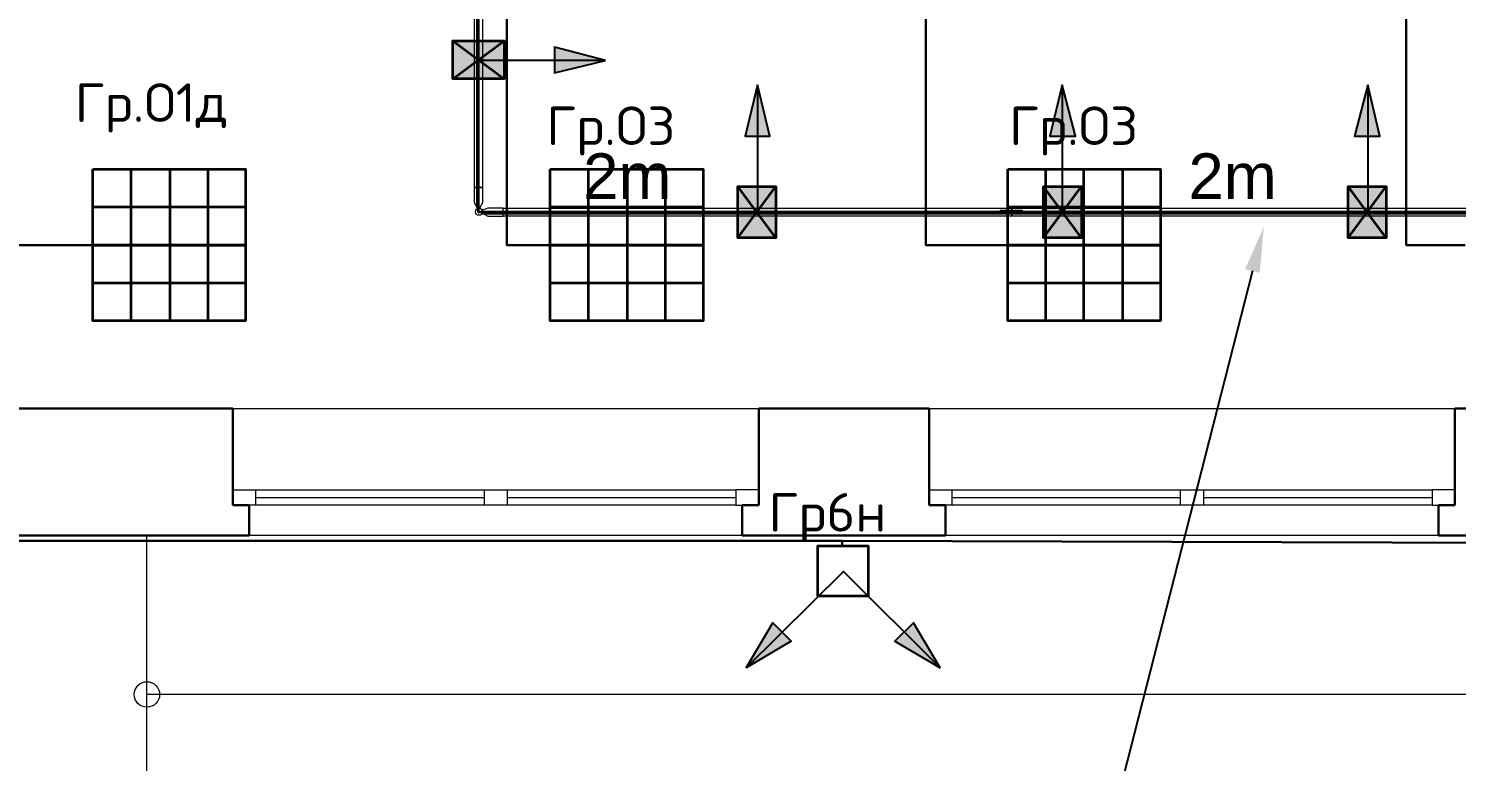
# Model space of a CAD drawing. Header units: metres. Extents: x -1525 to -1043, y -1331 to -1144.
# Drawn here: x -1447.07 to -1441.45, y -1215.17 to -1212.29 of the extents above; entities that cross this region are included whole.
import ezdxf
from ezdxf import colors
from ezdxf.entities.mleader import LeaderData, LeaderLine
from ezdxf.math import Vec2, Vec3

# ---------------------------------------------------------------- set-up
doc = ezdxf.new("R2010")
doc.units = ezdxf.units.M
doc.header["$MEASUREMENT"] = 0
doc.layers.add('_ЭОМ', color=10, linetype='Continuous', lineweight=30)
doc.layers.add('ЭС', color=5, linetype='Continuous', lineweight=30)
for name, color, linetype in [('PDF _ITAB-bus', 3, 'Continuous'), ('PDF _ITAB-light', 3, 'Continuous'), ('PDF _ITAB-light direct', 2, 'Continuous'), ('PDF _Текст', 7, 'Continuous')]:
    doc.layers.add(name, color=color, linetype=linetype)
doc.styles.add('PDF Arial', font='arial.ttf')
doc.styles.get("Standard").update_dxf_attribs({"font": 'txt.shx', "width": 0.8, "height": 0.0025})

msp = doc.modelspace()

# ---------------------------------------------------------------- hatches: boundary and pattern name
at = {"layer": 'PDF _ITAB-light', "linetype": 'Continuous', "lineweight": 13, "transparency": 33554559}
for points in [[(-1445.4018426, -1212.48379501), (-1445.2000272, -1212.48379501), (-1445.2000272, -1212.33445162), (-1445.4018426, -1212.33445162)], [(-1444.27974897, -1213.10942275), (-1444.13040558, -1213.10942275), (-1444.13040558, -1212.90760735), (-1444.27974897, -1212.90760735)], [(-1443.07692919, -1213.10942275), (-1442.92758579, -1213.10942275), (-1442.92758579, -1212.90760735), (-1443.07692919, -1212.90760735)], [(-1441.87814571, -1213.10942275), (-1441.72880232, -1213.10942275), (-1441.72880232, -1212.90760735), (-1441.87814571, -1212.90760735)]]:
    msp.add_hatch(color=5, dxfattribs=at).paths.add_polyline_path(points)
at = {"layer": 'PDF _ITAB-light direct', "linetype": 'Continuous', "lineweight": 13, "transparency": 33554559}
for points in [[(-1445.0022481, -1212.35866947), (-1445.0022481, -1212.45957717), (-1444.8004327, -1212.41114147)], [(-1444.24731446, -1214.80151517), (-1444.06971691, -1214.69657117), (-1444.14237045, -1214.62391762), (-1444.18273353, -1214.69657117)], [(-1443.48445225, -1214.80151517), (-1443.54903318, -1214.69657117), (-1443.58939626, -1214.62391762), (-1443.6620498, -1214.69657117)]]:
    msp.add_hatch(color=256, dxfattribs=at).paths.add_polyline_path(points)

# ---------------------------------------------------------------- linework, layer by layer
at = {"lineweight": 30}
for p, q in [((-1448.26780448, -1213.78069515), (-1446.26780448, -1213.78069515)), ((-1441.45780448, -1213.78069515), (-1438.9525231, -1213.78069515)), ((-1448.33280448, -1214.28069515), (-1446.20280448, -1214.28069515)), ((-1441.52280448, -1214.28069515), (-1438.74541632, -1214.28069515))]:
    msp.add_line(p, q, dxfattribs=at)
at = {"color": 7, "linetype": 'Continuous', "lineweight": 30}
for p, q in [((-1446.26780448, -1214.16069515), (-1446.26780448, -1213.78069515)), ((-1444.19780448, -1214.16069515), (-1444.19780448, -1213.78069515)), ((-1444.19780448, -1213.78069515), (-1443.52780448, -1213.78069515)), ((-1443.52780448, -1214.16069515), (-1443.52780448, -1213.78069515)), ((-1441.45780448, -1214.16069515), (-1441.45780448, -1213.78069515)), ((-1446.26780448, -1214.16069515), (-1446.20280448, -1214.16069515)), ((-1446.20280448, -1214.28069515), (-1446.20280448, -1214.16069515)), ((-1444.26280448, -1214.16069515), (-1444.19780448, -1214.16069515)), ((-1444.26280448, -1214.28069515), (-1444.26280448, -1214.16069515)), ((-1443.52780448, -1214.16069515), (-1443.46280448, -1214.16069515)), ((-1443.46280448, -1214.28069515), (-1443.46280448, -1214.16069515)), ((-1441.52280448, -1214.16069515), (-1441.45780448, -1214.16069515)), ((-1441.52280448, -1214.28069515), (-1441.52280448, -1214.16069515)), ((-1444.26280448, -1214.28069515), (-1443.46280448, -1214.28069515))]:
    msp.add_line(p, q, dxfattribs=at)
at = {"color": 7, "linetype": 'Continuous', "lineweight": 0}
for p, q in [((-1446.26780448, -1213.78069515), (-1444.19780448, -1213.78069515)), ((-1443.52780448, -1213.78069515), (-1441.45780448, -1213.78069515)), ((-1446.17780448, -1214.10069515), (-1444.28780448, -1214.10069515)), ((-1446.17780448, -1214.13069515), (-1445.27780448, -1214.13069515)), ((-1445.18780448, -1214.13069515), (-1444.28780448, -1214.13069515)), ((-1443.43780448, -1214.10069515), (-1441.54780448, -1214.10069515)), ((-1443.43780448, -1214.13069515), (-1442.53780448, -1214.13069515)), ((-1442.44780448, -1214.13069515), (-1441.54780448, -1214.13069515)), ((-1444.28780448, -1214.16069515), (-1446.17780448, -1214.16069515)), ((-1441.54780448, -1214.16069515), (-1443.43780448, -1214.16069515)), ((-1444.26280448, -1214.28069515), (-1446.20280448, -1214.28069515)), ((-1441.52280448, -1214.28069515), (-1443.46280448, -1214.28069515)), ((-1438.74541632, -1214.90569515), (-1446.6057482, -1214.90569515))]:
    msp.add_line(p, q, dxfattribs=at)
at = {"color": 7, "linetype": 'Continuous', "lineweight": 13}
msp.add_line((-1446.6057482, -1215.43069515), (-1446.6057482, -1214.28069515), dxfattribs=at)
at = {"color": 7, "linetype": 'Continuous', "lineweight": 13, "flags": 128}
for points in [[(-1446.26780448, -1214.10069515), (-1446.17780448, -1214.10069515), (-1446.17780448, -1214.16069515), (-1446.26780448, -1214.16069515), (-1446.26780448, -1214.10069515)], [(-1445.27780448, -1214.10069515), (-1445.18780448, -1214.10069515), (-1445.18780448, -1214.16069515), (-1445.27780448, -1214.16069515), (-1445.27780448, -1214.10069515)], [(-1444.19780448, -1214.10069515), (-1444.28780448, -1214.10069515), (-1444.28780448, -1214.16069515), (-1444.19780448, -1214.16069515), (-1444.19780448, -1214.10069515)], [(-1443.52780448, -1214.10069515), (-1443.43780448, -1214.10069515), (-1443.43780448, -1214.16069515), (-1443.52780448, -1214.16069515), (-1443.52780448, -1214.10069515)], [(-1442.53780448, -1214.10069515), (-1442.44780448, -1214.10069515), (-1442.44780448, -1214.16069515), (-1442.53780448, -1214.16069515), (-1442.53780448, -1214.10069515)], [(-1441.45780448, -1214.10069515), (-1441.54780448, -1214.10069515), (-1441.54780448, -1214.16069515), (-1441.45780448, -1214.16069515), (-1441.45780448, -1214.10069515)]]:
    msp.add_lwpolyline(points, close=True, dxfattribs=at)
at = {"color": 7, "linetype": 'Continuous', "lineweight": 0}
msp.add_circle((-1446.6057482, -1214.90569515), 0.05015181, dxfattribs=at)
at = {"layer": 'PDF _ITAB-bus', "color": 1, "linetype": 'Continuous', "lineweight": 0}
for points in [[(-1445.30900751, -1210.82890873), (-1445.30900751, -1210.90963489), (-1445.30900751, -1212.91164366), (-1445.30900751, -1212.98833351)], [(-1440.12235173, -1213.01658767), (-1440.20307789, -1213.01658767), (-1441.20408228, -1213.01658767), (-1443.20205474, -1213.01658767), (-1445.2040635, -1213.01658767), (-1445.28478966, -1213.01658767)]]:
    msp.add_lwpolyline(points, dxfattribs=at)
at = {"layer": 'PDF _ITAB-bus', "linetype": 'Continuous', "lineweight": 0}
for points in [[(-1445.28478966, -1210.90963489), (-1445.28478966, -1212.91164366), (-1445.31708013, -1212.91164366), (-1445.31708013, -1210.90963489)], [(-1445.2040635, -1212.99236982), (-1443.20205474, -1212.99236982), (-1443.20205474, -1213.02466029), (-1445.2040635, -1213.02466029)], [(-1443.24645412, -1213.00044244), (-1443.16169166, -1213.00044244), (-1443.16169166, -1213.01658767), (-1443.24645412, -1213.01658767)], [(-1443.20205474, -1212.99236982), (-1441.20408228, -1212.99236982), (-1441.20408228, -1213.02466029), (-1443.20205474, -1213.02466029)]]:
    msp.add_lwpolyline(points, close=True, dxfattribs=at)
for points in [[(-1445.3049712, -1212.99236982), (-1445.31708013, -1212.97218828), (-1445.31708013, -1212.91164366), (-1445.28478966, -1212.91164366), (-1445.28478966, -1212.97218828), (-1445.29689859, -1212.99236982)], [(-1445.28478966, -1213.01255136), (-1445.26460812, -1213.02466029), (-1445.2040635, -1213.02466029), (-1445.2040635, -1212.99236982), (-1445.26460812, -1212.99236982), (-1445.28478966, -1213.00044244)], [(-1443.20205474, -1212.99236982), (-1443.20205474, -1213.02466029)]]:
    msp.add_lwpolyline(points, dxfattribs=at)
msp.add_circle((-1445.29891676, -1213.00649688), 0.01412706, dxfattribs=at)
at = {"layer": 'PDF _ITAB-light', "color": 1, "linetype": 'Continuous', "lineweight": 35}
msp.add_lwpolyline([(-1443.20205474, -1210.8127635), (-1441.20408228, -1210.8127635), (-1440.20307789, -1210.8127635), (-1440.1062065, -1210.8127635), (-1440.1062065, -1210.90963489), (-1440.1062065, -1212.91164366), (-1440.1062065, -1213.00851505), (-1440.20307789, -1213.00851505), (-1441.20408228, -1213.00851505), (-1443.20205474, -1213.00851505), (-1445.2040635, -1213.00851505), (-1445.3009349, -1213.00851505), (-1445.3009349, -1212.91164366), (-1445.3009349, -1210.90963489), (-1445.3009349, -1210.8127635), (-1445.2040635, -1210.8127635)], close=True, dxfattribs=at)
at = {"layer": 'PDF _ITAB-light', "color": 5, "linetype": 'Continuous', "lineweight": 35}
for points in [[(-1445.4018426, -1212.48379501), (-1445.2000272, -1212.33445162), (-1445.2000272, -1212.48379501), (-1445.4018426, -1212.48379501), (-1445.4018426, -1212.33445162), (-1445.2000272, -1212.33445162)], [(-1445.4018426, -1212.33445162), (-1445.2000272, -1212.48379501)], [(-1444.13040558, -1213.10942275), (-1444.27974897, -1212.90760735), (-1444.13040558, -1212.90760735), (-1444.13040558, -1213.10942275), (-1444.27974897, -1213.10942275), (-1444.27974897, -1212.90760735)], [(-1444.27974897, -1213.10942275), (-1444.13040558, -1212.90760735)], [(-1442.92758579, -1213.10942275), (-1443.07692919, -1212.90760735), (-1442.92758579, -1212.90760735), (-1442.92758579, -1213.10942275), (-1443.07692919, -1213.10942275), (-1443.07692919, -1212.90760735)], [(-1443.07692919, -1213.10942275), (-1442.92758579, -1212.90760735)], [(-1441.72880232, -1213.10942275), (-1441.87814571, -1212.90760735), (-1441.72880232, -1212.90760735), (-1441.72880232, -1213.10942275), (-1441.87814571, -1213.10942275), (-1441.87814571, -1212.90760735)], [(-1441.87814571, -1213.10942275), (-1441.72880232, -1212.90760735)]]:
    msp.add_lwpolyline(points, dxfattribs=at)
at = {"layer": 'PDF _ITAB-light', "linetype": 'Continuous', "lineweight": 35}
for points in [[(-1446.8185867, -1212.83899012), (-1446.21717681, -1212.83899012), (-1446.21717681, -1213.4363637), (-1446.8185867, -1213.4363637)], [(-1445.01839334, -1212.83899012), (-1444.41698344, -1212.83899012), (-1444.41698344, -1213.4363637), (-1445.01839334, -1213.4363637)], [(-1443.21819997, -1212.83899012), (-1442.61679008, -1212.83899012), (-1442.61679008, -1213.4363637), (-1443.21819997, -1213.4363637)], [(-1446.8185867, -1213.13767691), (-1446.21717681, -1213.13767691)], [(-1445.01839334, -1213.13767691), (-1444.41698344, -1213.13767691)], [(-1443.21819997, -1213.13767691), (-1442.61679008, -1213.13767691)], [(-1443.76699381, -1214.51897361), (-1443.9647729, -1214.51897361), (-1443.9647729, -1214.32119452), (-1443.76699381, -1214.32119452)]]:
    msp.add_lwpolyline(points, close=True, dxfattribs=at)
for points in [[(-1446.66924331, -1212.83899012), (-1446.66924331, -1213.4363637)], [(-1446.5158636, -1212.83899012), (-1446.5158636, -1213.4363637)], [(-1446.36652021, -1212.83899012), (-1446.36652021, -1213.4363637)], [(-1444.86904994, -1212.83899012), (-1444.86904994, -1213.4363637)], [(-1444.71567024, -1212.83899012), (-1444.71567024, -1213.4363637)], [(-1444.56632684, -1212.83899012), (-1444.56632684, -1213.4363637)], [(-1443.06885657, -1212.83899012), (-1443.06885657, -1213.4363637)], [(-1442.91951318, -1212.83899012), (-1442.91951318, -1213.4363637)], [(-1442.76613347, -1212.83899012), (-1442.76613347, -1213.4363637)], [(-1446.21717681, -1212.98833351), (-1446.8185867, -1212.98833351)], [(-1444.41698344, -1212.98833351), (-1445.01839334, -1212.98833351)], [(-1442.61679008, -1212.98833351), (-1443.21819997, -1212.98833351)], [(-1446.21717681, -1213.28702031), (-1446.8185867, -1213.28702031)], [(-1444.41698344, -1213.28702031), (-1445.01839334, -1213.28702031)], [(-1442.61679008, -1213.28702031), (-1443.21819997, -1213.28702031)]]:
    msp.add_lwpolyline(points, dxfattribs=at)
at = {"layer": 'PDF _ITAB-light direct', "linetype": 'Continuous', "lineweight": 25}
for points in [[(-1444.8004327, -1212.41114147), (-1445.0022481, -1212.35866947), (-1445.0022481, -1212.45957717)], [(-1444.20305912, -1212.50801286), (-1444.25149482, -1212.70982826), (-1444.15462342, -1212.70982826)], [(-1443.00427564, -1212.50801286), (-1443.05271134, -1212.70982826), (-1442.95180364, -1212.70982826)], [(-1441.80145586, -1212.50801286), (-1441.85392786, -1212.70982826), (-1441.75302016, -1212.70982826)], [(-1444.24731446, -1214.80151517), (-1444.14237045, -1214.62391762), (-1444.06971691, -1214.69657117)], [(-1443.48445225, -1214.80151517), (-1443.58939626, -1214.62391762), (-1443.6620498, -1214.69657117)]]:
    msp.add_lwpolyline(points, close=True, dxfattribs=at)
for points in [[(-1444.8004327, -1212.41114147), (-1445.3009349, -1212.41114147)], [(-1444.20305912, -1212.50801286), (-1444.20305912, -1213.00851505)], [(-1443.00427564, -1212.50801286), (-1443.00427564, -1213.00851505)], [(-1441.80145586, -1212.50801286), (-1441.80145586, -1213.00851505)], [(-1443.48445225, -1214.80151517), (-1443.8638652, -1214.42210222), (-1444.24731446, -1214.80151517)]]:
    msp.add_lwpolyline(points, dxfattribs=at)
at = {"layer": 'PDF _ITAB-light direct', "linetype": 'Continuous', "lineweight": 13, "transparency": 33554559}
for points in [[(-1444.20305912, -1212.50801286), (-1444.25149482, -1212.70982826), (-1444.15462342, -1212.70982826)], [(-1443.00427564, -1212.50801286), (-1443.05271134, -1212.70982826), (-1442.95180364, -1212.70982826)], [(-1441.80145586, -1212.50801286), (-1441.85392786, -1212.70982826), (-1441.75302016, -1212.70982826)]]:
    msp.add_solid(points, dxfattribs=at)
at = {"layer": 'ЭС', "color": 2, "linetype": 'Continuous', "lineweight": 30}
for points in [[(-1432.85360141, -1208.49463782), (-1433.49926443, -1209.12345775), (-1433.47309043, -1209.14961222), (-1433.49926443, -1209.12345775), (-1434.80402077, -1210.40316022), (-1434.57226981, -1210.63491118), (-1434.80402077, -1210.40316022), (-1435.81500007, -1211.39168344), (-1435.78874429, -1211.41979401), (-1435.81500007, -1211.39168344), (-1437.94913819, -1213.52151835), (-1437.92259063, -1213.54944196), (-1437.94913819, -1213.52151835), (-1438.73339903, -1214.30519607), (-1440.40907012, -1214.31128485), (-1440.41211723, -1214.34477316), (-1440.40907012, -1214.31128485), (-1443.8698395, -1214.30075274), (-1443.8698395, -1214.32103807), (-1443.8698395, -1214.30075274), (-1447.81981047, -1214.30075274)], [(-1445.18943456, -1209.34748568), (-1447.17539234, -1209.34748568), (-1447.17539234, -1210.73607365), (-1446.8185867, -1210.73607365), (-1447.17539234, -1210.73607365), (-1447.17539234, -1211.93889343), (-1446.8185867, -1211.93889343), (-1447.17539234, -1211.93889343), (-1447.17539234, -1213.13767691), (-1446.8185867, -1213.13767691)], [(-1443.54082292, -1209.34748568), (-1445.18943456, -1209.34748568), (-1445.18943456, -1210.73607365), (-1445.01839334, -1210.73607365), (-1445.18943456, -1210.73607365), (-1445.18943456, -1211.93889343), (-1445.01839334, -1211.93889343), (-1445.18943456, -1211.93889343), (-1445.18943456, -1213.13767691), (-1445.01839334, -1213.13767691)], [(-1441.64965855, -1209.91893124), (-1441.64965855, -1209.34748568), (-1443.54082292, -1209.34748568), (-1443.54082292, -1210.13870007), (-1442.61679008, -1210.13870007), (-1443.54082292, -1210.13870007), (-1443.54082292, -1210.73607365), (-1443.21819997, -1210.73607365), (-1443.54082292, -1210.73607365), (-1443.54082292, -1211.93889343), (-1443.21819997, -1211.93889343), (-1443.54082292, -1211.93889343), (-1443.54082292, -1213.13767691), (-1443.21819997, -1213.13767691)], [(-1438.94962916, -1209.91893124), (-1441.11931981, -1209.91893124), (-1441.11931981, -1209.83597697), (-1441.11931981, -1209.91893124), (-1441.64965855, -1209.91893124), (-1441.64965855, -1210.73607365), (-1441.4180066, -1210.73607365), (-1441.64965855, -1210.73607365), (-1441.64965855, -1211.93889343), (-1441.4180066, -1211.93889343), (-1441.64965855, -1211.93889343), (-1441.64965855, -1213.13767691), (-1441.4180066, -1213.13767691)]]:
    msp.add_lwpolyline(points, dxfattribs=at)

# ---------------------------------------------------------------- texts
at = {"layer": '_ЭОМ', "color": 7, "lineweight": 30}
for s, p in [('Гр.О1д', (-1446.88980525, -1212.65314169)), ('Гр.О3', (-1445.03404311, -1212.74400645)), ('Гр.О3', (-1443.21273739, -1212.74400645)), ('Гр6н', (-1444.15983699, -1214.26483216))]:
    msp.add_text(s, height=0.151396124, dxfattribs=at).set_placement(p)
at = {"layer": 'PDF _Текст', "color": 3, "linetype": 'Continuous', "lineweight": 13, "char_height": 0.179134818, "attachment_point": 7, "style": 'PDF Arial'}
for insert in [(-1444.88923148, -1212.95604305), (-1442.50703537, -1212.95604305)]:
    msp.add_mtext('2m', dxfattribs=dict(at, insert=insert))

# ---------------------------------------------------------------- leaders
at = {"layer": 'ЭС', "color": 0, "linetype": 'Continuous', "lineweight": 0}
ml = msp.add_multileader_mtext('Standard', dxfattribs=at)
ml.set_content('Гр.О4\\P10 - Светильник \\Pтрековый на \\Pшинопроводе')
ml.set_leader_properties()
ml.build(insert=Vec2(0, 0))
ml.multileader.update_dxf_attribs({"text_right_attachment_type": 6, "dogleg_length": 0.36, "arrow_head_size": 0.18})
ctx = ml.context
ctx.base_point, ctx.char_height, ctx.arrow_head_size, ctx.landing_gap_size, ctx.plane_origin = Vec3(-1445.39633278, -1216.70053782), 0.18, 0.18, 0.09, Vec3(-1439.20577211, -1216.98155459)
ctx.right_attachment, ctx.text_align_type = 6, 2
notes = []
notes.append((ctx, [(1, (1, 1, 0), (-1443.16822552, -1216.81153782), (-1, 0), 0.03210727, [(0, [(-1442.2101621, -1213.06527499)], 0, [])])]))
ctx.mtext.insert, ctx.mtext.alignment, ctx.mtext.flow_direction = Vec3(-1443.29033278, -1216.59553782), 3, 5
for ctx, leaders in notes:
    for number, flags, end, landing, length, lines in leaders:
        leader = LeaderData()
        leader.index, (leader.has_last_leader_line, leader.has_dogleg_vector, leader.attachment_direction) = number, flags
        leader.last_leader_point, leader.dogleg_vector, leader.dogleg_length = Vec3(end), Vec3(landing), length
        for number, points, colour, breaks in lines:
            line = LeaderLine()
            line.index, line.vertices, line.color, line.breaks = number, Vec3.list(points), colors.encode_raw_color(colour), breaks
            leader.lines.append(line)
        ctx.leaders.append(leader)

doc.saveas('drawing.dxf')
